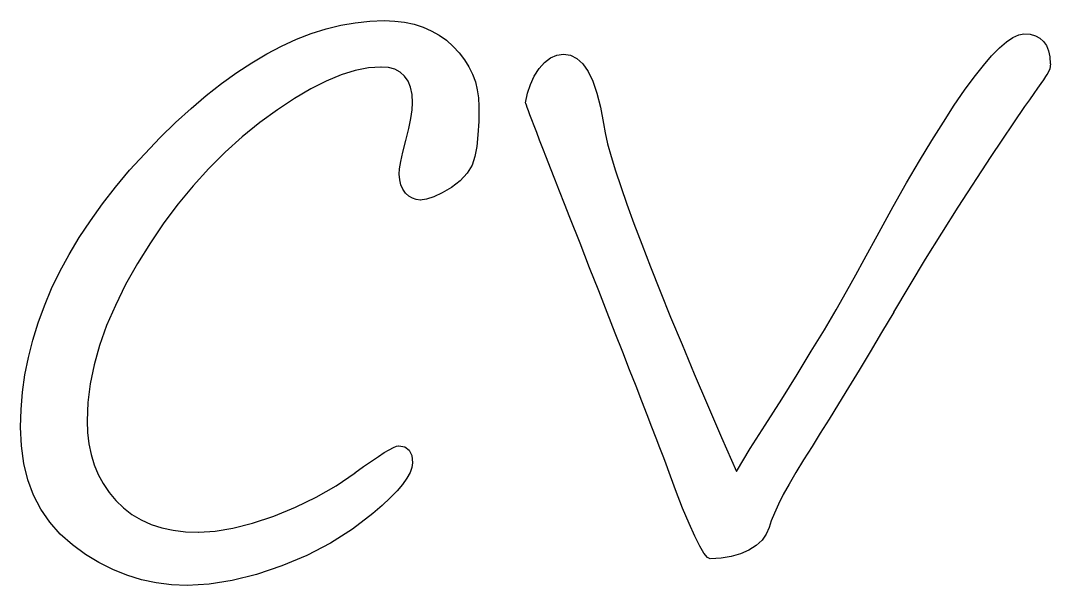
# Model space of a CAD drawing. Extents: x -1 to 112, y -121 to 138.
# Drawn here: x 105.547 to 109.733, y -64.207 to -61.911 of the extents above; entities that cross this region are included whole.
import ezdxf

# ---------------------------------------------------------------- set-up
doc = ezdxf.new("R2010")
doc.units = 0

msp = doc.modelspace()

# ---------------------------------------------------------------- linework, layer by layer
for p, q in [((106.728723, -61.963928), (106.788639, -61.944934)), ((106.788639, -61.944934), (106.848131, -61.930174)), ((106.848131, -61.930174), (106.907203, -61.919619)), ((106.907203, -61.919619), (106.966275, -61.913297)), ((106.966275, -61.913297), (107.024926, -61.911322)), ((107.025, -61.9112), (107.067616, -61.912893)), ((107.067616, -61.912893), (107.10812, -61.917522)), ((107.10812, -61.917522), (107.146519, -61.92596)), ((107.146519, -61.92596), (107.182804, -61.937362)), ((107.182804, -61.937362), (107.216561, -61.952122)), ((107.216561, -61.952122), (107.248207, -61.969846)), ((106.608048, -62.014558), (106.668384, -61.987126)), ((106.668384, -61.987126), (106.728723, -61.963928)), ((107.248207, -61.969846), (107.277741, -61.991351)), ((107.277741, -61.991351), (107.305173, -62.01582)), ((109.554479, -61.997192), (109.580641, -61.979468)), ((109.580641, -61.979468), (109.604263, -61.96849)), ((109.604263, -61.96849), (109.625345, -61.965103)), ((109.625, -61.9652), (109.650315, -61.966893)), ((109.650315, -61.966893), (109.672244, -61.972792)), ((109.672244, -61.972792), (109.690391, -61.982077)), ((109.690391, -61.982077), (109.705574, -61.995567)), ((106.547288, -62.046204), (106.608048, -62.014558)), ((107.305173, -62.01582), (107.329642, -62.042405)), ((109.494143, -62.054576), (109.525788, -62.022507)), ((109.525788, -62.022507), (109.554479, -61.997192)), ((109.705574, -61.995567), (109.717399, -62.012444)), ((109.717399, -62.012444), (109.725838, -62.033526)), ((109.725838, -62.033526), (109.73089, -62.057995)), ((106.486528, -62.082489), (106.547288, -62.046204)), ((107.329642, -62.042405), (107.351175, -62.07026)), ((107.351175, -62.07026), (107.369322, -62.099371)), ((107.676611, -62.080821), (107.700656, -62.062251)), ((107.700656, -62.062251), (107.726395, -62.051696)), ((107.726395, -62.051696), (107.753827, -62.047886)), ((107.754, -62.0479), (107.78227, -62.052105)), ((107.78227, -62.052105), (107.808432, -62.065595)), ((107.808432, -62.065595), (107.832054, -62.087524)), ((109.460386, -62.094237), (109.494143, -62.054576)), ((109.73089, -62.057995), (109.732583, -62.086685)), ((106.425348, -62.122573), (106.486528, -62.082489)), ((106.906514, -62.114142), (106.849553, -62.131865)), ((106.960946, -62.103587), (106.906514, -62.114142)), ((107.012, -62.1002), (106.960946, -62.103587)), ((107.041815, -62.102253), (107.011857, -62.100277)), ((107.067977, -62.108998), (107.041815, -62.102253)), ((107.089934, -62.1204), (107.067977, -62.108998)), ((107.369322, -62.099371), (107.384082, -62.128909)), ((107.634842, -62.136518), (107.654259, -62.106137)), ((107.654259, -62.106137), (107.676611, -62.080821)), ((107.832054, -62.087524), (107.85356, -62.118326)), ((107.85356, -62.118326), (107.872553, -62.157989)), ((109.423677, -62.140651), (109.460386, -62.094237)), ((109.73046, -62.106963), (109.722445, -62.124687)), ((109.733, -62.0867), (109.73046, -62.106963)), ((106.363745, -62.166876), (106.425348, -62.122573)), ((106.789637, -62.156757), (106.726346, -62.188403)), ((106.849553, -62.131865), (106.789637, -62.156757)), ((107.108081, -62.13643), (107.089934, -62.1204)), ((107.121994, -62.156693), (107.108081, -62.13643)), ((107.132126, -62.181585), (107.121994, -62.156693)), ((107.384082, -62.128909), (107.395484, -62.160131)), ((107.395484, -62.160131), (107.403499, -62.1922)), ((107.619235, -62.170275), (107.634842, -62.136518)), ((107.872553, -62.157989), (107.88943, -62.206512)), ((109.384437, -62.194237), (109.423677, -62.140651)), ((109.704298, -62.151272), (109.693743, -62.166879)), ((109.712736, -62.139024), (109.704298, -62.151272)), ((109.718635, -62.130162), (109.712736, -62.139024)), ((109.722445, -62.124687), (109.718635, -62.130162)), ((106.301718, -62.215402), (106.363745, -62.166876)), ((106.726346, -62.188403), (106.660523, -62.227222)), ((107.138024, -62.211123), (107.132126, -62.181585)), ((107.403499, -62.1922), (107.408551, -62.225533)), ((107.607015, -62.20656), (107.619235, -62.170275)), ((109.342242, -62.255419), (109.384437, -62.194237)), ((109.680676, -62.185449), (109.665493, -62.207378)), ((109.693743, -62.166879), (109.680676, -62.185449)), ((106.239694, -62.268143), (106.301718, -62.215402)), ((106.660523, -62.227222), (106.591325, -62.273213)), ((107.14, -62.2453), (107.138024, -62.211123)), ((107.138315, -62.273629), (107.140009, -62.245359)), ((107.408551, -62.225533), (107.410244, -62.25971)), ((107.599, -62.2458), (107.607015, -62.20656)), ((107.600817, -62.24876), (107.599971, -62.245796)), ((107.88943, -62.206512), (107.903767, -62.263472)), ((109.648192, -62.232693), (109.628352, -62.260961)), ((109.665493, -62.207378), (109.648192, -62.232693)), ((106.177247, -62.325527), (106.239694, -62.268143)), ((106.591325, -62.273213), (106.519596, -62.325955)), ((107.133264, -62.30865), (107.138315, -62.273629)), ((107.41, -62.2597), (107.409153, -62.32088)), ((107.602793, -62.255081), (107.600817, -62.24876)), ((107.60618, -62.26479), (107.602793, -62.255081)), ((107.611231, -62.277857), (107.60618, -62.26479)), ((107.617553, -62.294734), (107.611231, -62.277857)), ((107.903767, -62.263472), (107.916015, -62.329718)), ((109.297939, -62.32335), (109.342242, -62.255419)), ((109.628, -62.2609), (109.490448, -62.46301)), ((106.114376, -62.38671), (106.177247, -62.325527)), ((106.519596, -62.325955), (106.447864, -62.384183)), ((107.124825, -62.349998), (107.133264, -62.30865)), ((107.409153, -62.32088), (107.40619, -62.375312)), ((107.625145, -62.314997), (107.617553, -62.294734)), ((107.63443, -62.339042), (107.625145, -62.314997)), ((109.250681, -62.398458), (109.297939, -62.32335)), ((107.113, -62.3981), (107.124825, -62.349998)), ((107.644985, -62.366474), (107.63443, -62.339042)), ((107.65681, -62.397276), (107.644985, -62.366474)), ((107.916, -62.3297), (107.922745, -62.367252)), ((107.922745, -62.367252), (107.9333, -62.411979)), ((106.051508, -62.45211), (106.114376, -62.38671)), ((106.447864, -62.384183), (106.378666, -62.44621)), ((107.101184, -62.445336), (107.113009, -62.398077)), ((107.40619, -62.375312), (107.401138, -62.42257)), ((107.670301, -62.431453), (107.65681, -62.397276)), ((107.9333, -62.411979), (107.947637, -62.463033)), ((109.200894, -62.480734), (109.250681, -62.398458)), ((105.990326, -62.51962), (106.051508, -62.45211)), ((106.378666, -62.44621), (106.311999, -62.512453)), ((107.092745, -62.484152), (107.101184, -62.445336)), ((107.401138, -62.42257), (107.39397, -62.463498)), ((107.685061, -62.469429), (107.670301, -62.431453)), ((107.087693, -62.51369), (107.092745, -62.484152)), ((107.39397, -62.463498), (107.382145, -62.499363)), ((107.701091, -62.510777), (107.685061, -62.469429)), ((107.947637, -62.463033), (107.965361, -62.521261)), ((109.148573, -62.570608), (109.200894, -62.480734)), ((109.490448, -62.46301), (109.356271, -62.66976)), ((105.933365, -62.587554), (105.990326, -62.51962)), ((106.311999, -62.512453), (106.248708, -62.582074)), ((107.086, -62.5348), (107.087693, -62.51369)), ((107.088039, -62.558004), (107.086346, -62.534805)), ((107.362304, -62.531852), (107.334449, -62.562231)), ((107.382145, -62.499363), (107.362304, -62.531852)), ((107.718814, -62.555504), (107.701091, -62.510777)), ((107.965361, -62.521261), (107.986443, -62.585819)), ((107.092696, -62.578268), (107.088039, -62.558004)), ((107.100711, -62.596414), (107.092696, -62.578268)), ((107.334449, -62.562231), (107.298584, -62.589239)), ((107.737808, -62.604026), (107.718814, -62.555504)), ((109.09372, -62.667232), (109.148573, -62.570608)), ((105.8802, -62.655908), (105.933365, -62.587554)), ((106.248708, -62.582074), (106.187528, -62.655491)), ((107.111689, -62.612021), (107.100711, -62.596414)), ((107.125179, -62.62427), (107.111689, -62.612021)), ((107.261032, -62.611591), (107.227278, -62.627622)), ((107.298584, -62.589239), (107.261032, -62.611591)), ((107.758071, -62.655927), (107.737808, -62.604026)), ((107.986443, -62.585819), (108.011335, -62.657126)), ((105.830833, -62.724262), (105.8802, -62.655908)), ((106.187528, -62.655491), (106.12972, -62.732707)), ((107.139516, -62.633132), (107.125179, -62.62427)), ((107.155123, -62.638607), (107.139516, -62.633132)), ((107.172, -62.6403), (107.155123, -62.638607)), ((107.19732, -62.636907), (107.171582, -62.640293)), ((107.227278, -62.627622), (107.19732, -62.636907)), ((107.78, -62.7112), (107.758071, -62.655927)), ((108.011335, -62.657126), (108.039605, -62.735606)), ((109.036336, -62.77103), (109.09372, -62.667232)), ((109.356271, -62.66976), (109.224202, -62.880309)), ((105.785263, -62.793037), (105.830833, -62.724262)), ((106.12972, -62.732707), (106.074447, -62.813719)), ((107.821034, -62.816275), (107.779683, -62.711212)), ((108.039605, -62.735606), (108.071671, -62.820416)), ((108.976, -62.882), (109.036336, -62.77103)), ((105.743912, -62.861814), (105.785263, -62.793037)), ((106.074447, -62.813719), (106.021706, -62.89853)), ((107.859854, -62.915431), (107.821034, -62.816275)), ((108.071671, -62.820416), (108.107115, -62.912401)), ((105.706359, -62.931012), (105.743912, -62.861814)), ((106.021706, -62.89853), (105.973604, -62.984184)), ((107.896983, -63.009524), (107.859854, -62.915431)), ((108.107115, -62.912401), (108.146355, -63.010713)), ((108.942621, -62.944088), (108.975533, -62.882062)), ((109.224202, -62.880309), (109.095512, -63.0955)), ((105.673026, -63.00021), (105.706359, -62.931012)), ((108.904648, -63.012019), (108.942621, -62.944088)), ((105.973604, -62.984184), (105.932252, -63.068571)), ((105.643492, -63.069832), (105.673026, -63.00021)), ((107.931584, -63.098133), (107.896983, -63.009524)), ((108.146355, -63.010713), (108.189394, -63.116196)), ((108.862029, -63.086704), (108.904648, -63.012019)), ((105.617753, -63.13945), (105.643492, -63.069832)), ((105.932252, -63.068571), (105.896811, -63.15085)), ((107.964073, -63.181253), (107.931584, -63.098133)), ((108.189394, -63.116196), (108.235808, -63.228012)), ((108.814351, -63.167715), (108.862029, -63.086704)), ((109.096, -63.0955), (109.047054, -63.17862)), ((105.596219, -63.209492), (105.617753, -63.13945)), ((105.896811, -63.15085), (105.868118, -63.231441)), ((107.994451, -63.258469), (107.964073, -63.181253)), ((108.761186, -63.255058), (108.814351, -63.167715)), ((109.047054, -63.17862), (108.999796, -63.257524)), ((105.578496, -63.279957), (105.596219, -63.209492)), ((105.868118, -63.231441), (105.845766, -63.310766)), ((108.235808, -63.228012), (108.285595, -63.346997)), ((105.564582, -63.350422), (105.578496, -63.279957)), ((108.022722, -63.330622), (107.994451, -63.258469)), ((108.703381, -63.34915), (108.761186, -63.255058)), ((108.999796, -63.257524), (108.95507, -63.332208)), ((105.845766, -63.310766), (105.829735, -63.387981)), ((108.048884, -63.397288), (108.022722, -63.330622)), ((108.95507, -63.332208), (108.912454, -63.40225)), ((105.554874, -63.421308), (105.564582, -63.350422)), ((108.285595, -63.346997), (108.339184, -63.472315)), ((108.640934, -63.44915), (108.703381, -63.34915)), ((105.829735, -63.387981), (105.82045, -63.463507)), ((108.072506, -63.458469), (108.048884, -63.397288)), ((108.912454, -63.40225), (108.87195, -63.468493)), ((105.548976, -63.492194), (105.554874, -63.421308)), ((108.094039, -63.513745), (108.072506, -63.458469)), ((108.573, -63.5559), (108.640934, -63.44915)), ((105.547, -63.5635), (105.548976, -63.492194)), ((105.82045, -63.463507), (105.817064, -63.537347)), ((108.339184, -63.472315), (108.396144, -63.604804)), ((108.87195, -63.468493), (108.833974, -63.53052)), ((105.817, -63.5373), (105.818693, -63.584979)), ((108.113456, -63.563955), (108.094039, -63.513745)), ((108.833974, -63.53052), (108.797686, -63.587904)), ((105.55059, -63.639426), (105.547204, -63.563474)), ((105.818693, -63.584979), (105.824168, -63.630972)), ((108.130756, -63.608681), (108.113456, -63.563955)), ((108.512696, -63.650771), (108.573033, -63.555835)), ((108.14594, -63.647921), (108.130756, -63.608681)), ((108.396144, -63.604804), (108.456904, -63.743623)), ((108.797686, -63.587904), (108.763932, -63.641489)), ((105.560299, -63.710732), (105.55059, -63.639426)), ((105.824168, -63.630972), (105.833454, -63.674432)), ((107.001366, -63.682516), (107.025411, -63.666909)), ((107.025411, -63.666909), (107.045674, -63.655084)), ((107.045674, -63.655084), (107.062128, -63.646222)), ((107.062128, -63.646222), (107.074771, -63.64117)), ((107.074771, -63.64117), (107.083633, -63.639477)), ((107.084, -63.6394), (107.108892, -63.643605)), ((107.108892, -63.643605), (107.126615, -63.656672)), ((107.126615, -63.656672), (107.137171, -63.678177)), ((108.158583, -63.681255), (108.14594, -63.647921)), ((108.457, -63.7436), (108.512696, -63.650771)), ((108.764, -63.6415), (108.728979, -63.696353)), ((105.576752, -63.777398), (105.560299, -63.710732)), ((105.833454, -63.674432), (105.84652, -63.716203)), ((106.941441, -63.723861), (106.97351, -63.701509)), ((106.97351, -63.701509), (107.001366, -63.682516)), ((107.137171, -63.678177), (107.140557, -63.708559)), ((107.14, -63.7086), (107.13746, -63.727593)), ((108.169562, -63.709525), (108.158583, -63.681255)), ((108.178, -63.7323), (108.169562, -63.709525)), ((108.728979, -63.696353), (108.698177, -63.747407)), ((105.84652, -63.716203), (105.862974, -63.755443)), ((106.829647, -63.801462), (106.906442, -63.749564)), ((106.906, -63.7496), (106.941441, -63.723861)), ((107.129868, -63.74828), (107.117225, -63.771056)), ((107.13746, -63.727593), (107.129868, -63.74828)), ((108.20949, -63.817918), (108.177424, -63.732263)), ((108.698177, -63.747407), (108.670745, -63.794665)), ((105.599951, -63.839425), (105.576752, -63.777398)), ((105.862974, -63.755443), (105.883237, -63.792996)), ((105.883237, -63.792996), (105.907283, -63.82844)), ((107.117225, -63.771056), (107.099925, -63.795948)), ((105.907283, -63.82844), (105.934715, -63.861773)), ((106.749059, -63.848297), (106.829647, -63.801462)), ((107.077149, -63.822533), (107.049717, -63.851227)), ((107.099925, -63.795948), (107.077149, -63.822533)), ((108.238184, -63.892602), (108.20949, -63.817918)), ((108.670745, -63.794665), (108.647123, -63.837704)), ((105.629488, -63.896809), (105.599951, -63.839425)), ((105.934715, -63.861773), (105.965516, -63.891731)), ((106.664669, -63.889227), (106.749059, -63.848297)), ((107.049717, -63.851227), (107.016807, -63.882028)), ((108.627283, -63.876944), (108.611253, -63.912385)), ((108.647123, -63.837704), (108.627283, -63.876944)), ((105.665353, -63.949974), (105.629488, -63.896809)), ((105.965516, -63.891731), (105.999694, -63.917893)), ((105.999694, -63.917893), (106.037249, -63.940245)), ((106.576483, -63.925092), (106.664669, -63.889227)), ((106.979255, -63.914518), (106.896132, -63.977809)), ((107.016807, -63.882028), (106.979255, -63.914518)), ((108.264346, -63.95547), (108.238184, -63.892602)), ((108.611253, -63.912385), (108.598581, -63.94361)), ((105.707968, -63.998073), (105.665353, -63.949974)), ((106.037249, -63.940245), (106.077753, -63.958392)), ((106.077753, -63.958392), (106.121213, -63.972306)), ((106.41024, -63.974046), (106.489987, -63.953783)), ((106.489987, -63.953783), (106.576483, -63.925092)), ((108.287544, -64.006947), (108.264346, -63.95547)), ((108.598581, -63.94361), (108.590143, -63.971042)), ((105.757335, -64.041533), (105.707968, -63.998073)), ((106.121213, -63.972306), (106.167627, -63.982438)), ((106.167627, -63.982438), (106.217417, -63.988336)), ((106.217417, -63.988336), (106.270582, -63.990312)), ((106.271, -63.9905), (106.337243, -63.986295)), ((106.337243, -63.986295), (106.41024, -63.974046)), ((106.896132, -63.977809), (106.806258, -64.03477)), ((108.578175, -63.998109), (108.560875, -64.022154)), ((108.59, -63.9711), (108.578175, -63.998109)), ((105.8105, -64.080352), (105.757335, -64.041533)), ((106.806258, -64.03477), (106.710478, -64.084559)), ((108.307384, -64.047031), (108.287544, -64.006947)), ((108.536829, -64.044111), (108.507295, -64.063104)), ((108.560875, -64.022154), (108.536829, -64.044111)), ((105.865352, -64.113686), (105.8105, -64.080352)), ((106.710478, -64.084559), (106.608367, -64.127598)), ((108.324685, -64.075725), (108.307384, -64.047031)), ((108.338598, -64.092602), (108.324685, -64.075725)), ((108.473118, -64.078711), (108.435565, -64.08969)), ((108.507295, -64.063104), (108.473118, -64.078711)), ((105.921469, -64.141956), (105.865352, -64.113686)), ((106.608367, -64.127598), (106.505415, -64.162196)), ((108.35, -64.0985), (108.338598, -64.092602)), ((108.394638, -64.096435), (108.350755, -64.09841)), ((108.435565, -64.08969), (108.394638, -64.096435)), ((105.979277, -64.165154), (105.921469, -64.141956)), ((106.038349, -64.183301), (105.979277, -64.165154)), ((106.505415, -64.162196), (106.407103, -64.186664)), ((106.098685, -64.196368), (106.038349, -64.183301)), ((106.160709, -64.20396), (106.098685, -64.196368)), ((106.224, -64.2065), (106.160709, -64.20396)), ((106.31301, -64.201425), (106.223557, -64.206505)), ((106.407103, -64.186664), (106.31301, -64.201425))]:
    msp.add_line(p, q)

doc.saveas('drawing.dxf')
